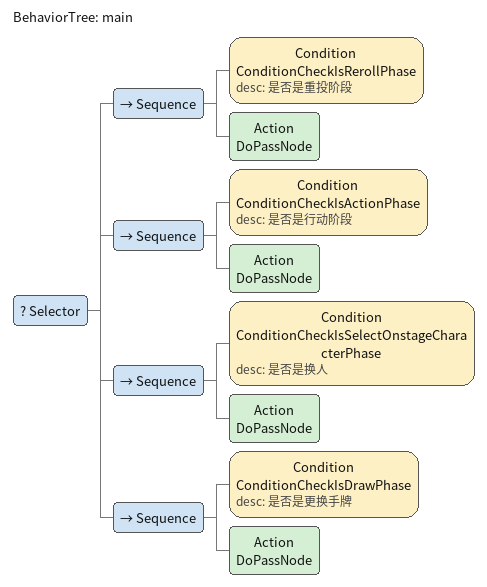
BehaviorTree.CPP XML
<root entry_id="main">
	<BehaviorTree ID="main">
		<Selector>
			<Sequence>
				<Condition name="ConditionCheckIsRerollPhase" desc="是否是重投阶段" />
				<Action name="DoPassNode" />
			</Sequence>
			<Sequence>
				<Condition name="ConditionCheckIsActionPhase" desc="是否是行动阶段" />
				<Action name="DoPassNode" />
			</Sequence>
			<Sequence>
				<Condition name="ConditionCheckIsSelectOnstageCharacterPhase" desc="是否是换人" />
				<Action name="DoPassNode" />
			</Sequence>
			<Sequence>
				<Condition name="ConditionCheckIsDrawPhase" desc="是否是更换手牌" />
				<Action name="DoPassNode" />
			</Sequence>
		</Selector>
	</BehaviorTree>
</root>
